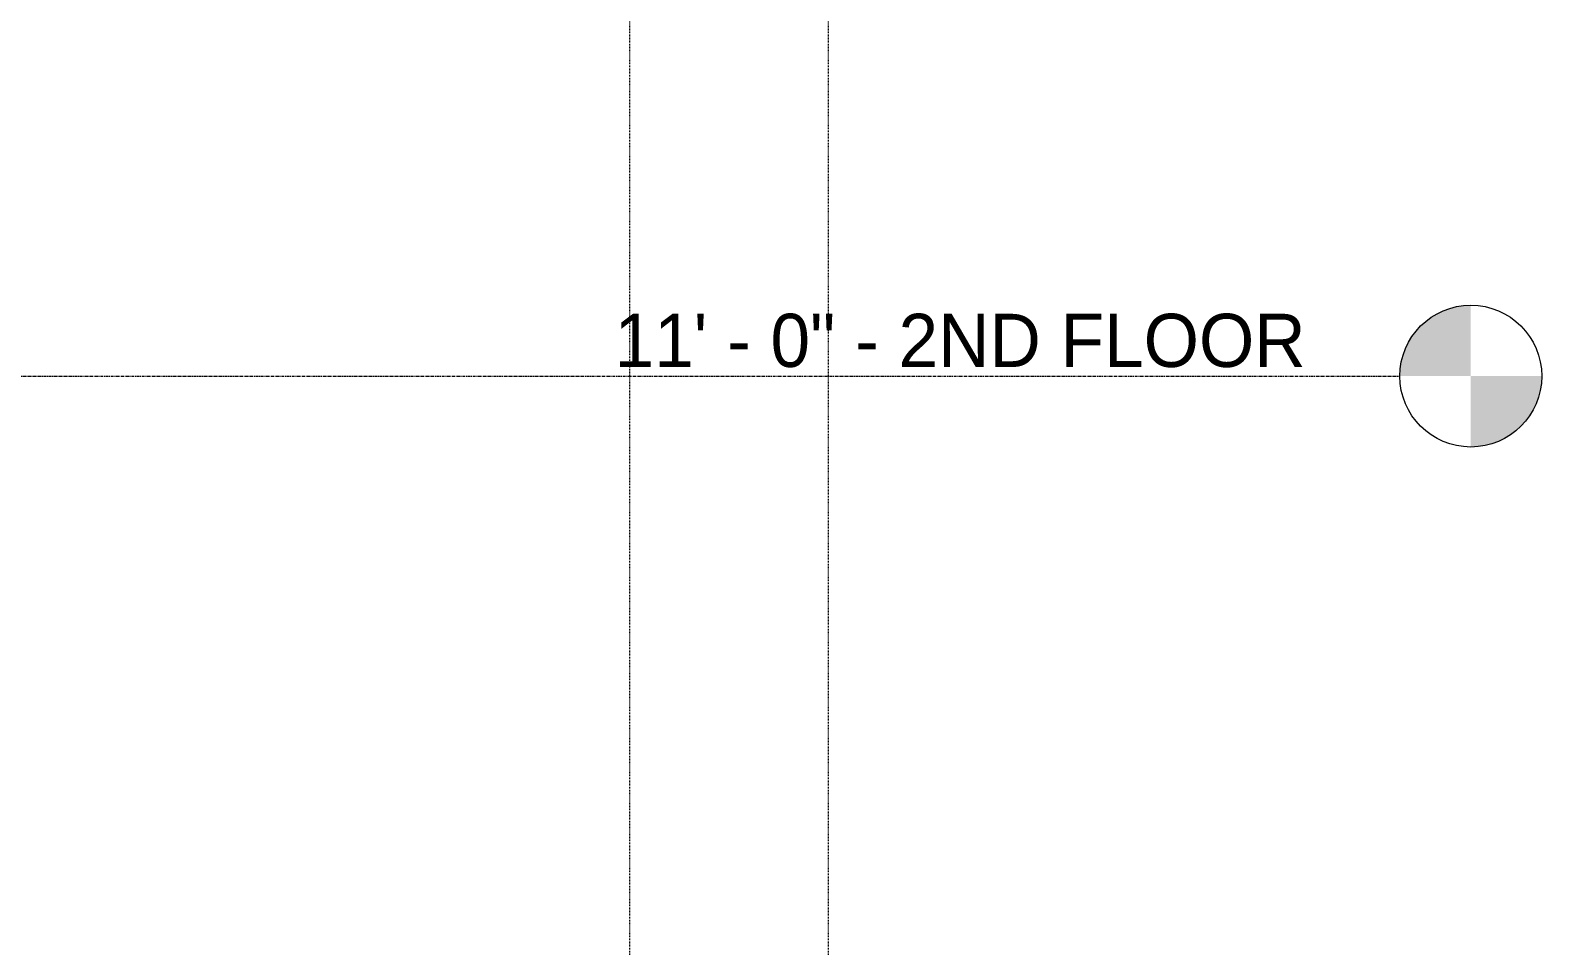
# Model space of a CAD drawing. Header units: inches. Extents: x -4169 to 1533, y -251 to 585.
# Drawn here: x 1277.6 to 1533.4, y 35.6 to 190.5 of the extents above; entities that cross this region are included whole.
import ezdxf

# ---------------------------------------------------------------- set-up
doc = ezdxf.new("R2010")
doc.units = ezdxf.units.IN
doc.header["$MEASUREMENT"] = 0
doc.linetypes.add('Aligning Line 1_8_', pattern=[0.25, 0.125, -0.125])
doc.linetypes.add('Grid Line 1_2_', pattern=[0.875, 0.5, -0.125, 0.125, -0.125])
for name, color, linetype, lineweight in [('0-2', 165, 'Continuous', 5), ('0-4', 10, 'Continuous', 5), ('A-FLOR-LEVL', 51, 'Continuous', 9), ('A-FLOR-LEVL-1', 51, 'Grid Line 1_2_', 9), ('A-FLOR-LEVL-2', 147, 'Continuous', 9), ('G-ANNO-SYMB-1', 147, 'Aligning Line 1_8_', 9)]:
    doc.layers.add(name, color=color, linetype=linetype, lineweight=lineweight)
doc.styles.add('Century Gothic', font='ufonts.com_century-gothic.ttf', dxfattribs={"height": 9})

# ---------------------------------------------------------------- blocks, each defined once
blk = doc.blocks.new('Level - Level Head - Circle-50818-BUILDING ELEVATION - SOUTH')
at = {"layer": 'A-FLOR-LEVL'}
h = blk.add_hatch(color=256, dxfattribs=at)
edge = h.paths.add_edge_path(flags=0)
edge.add_line((12570.48, 0), (12558.48, 0))
edge.add_arc((12570.48, 0), 12, 90, 180, ccw=False)
edge.add_line((12570.48, 12), (12570.48, 0))
h = blk.add_hatch(color=256, dxfattribs=at)
edge = h.paths.add_edge_path(flags=0)
edge.add_line((12570.48, -12), (12570.48, 0))
edge.add_line((12570.48, 0), (12582.48, 0))
edge.add_arc((12570.48, 0), 12, 270, 360, ccw=False)
at = {"layer": 'A-FLOR-LEVL-2'}
blk.add_circle((12570.48, 0), 12, dxfattribs=at)
blk = doc.blocks.new('CTR - 2nd Phase_rvt-2-BUILDING ELEVATION - SOUTH')
at = {"layer": 'A-FLOR-LEVL-1'}
blk.add_line((9609.49, 132), (12558.48, 132), dxfattribs=at)
at = {"layer": '0-2'}
blk.add_blockref('Level - Level Head - Circle-50818-BUILDING ELEVATION - SOUTH', (0, 132), dxfattribs=at)
at = {"layer": 'A-FLOR-LEVL', "insert": (12425.62, 142.55), "char_height": 9, "width": 147.258, "attachment_point": 1, "style": 'Century Gothic'}
blk.add_mtext('11\' - 0" - 2ND FLOOR', dxfattribs=at)
blk = doc.blocks.new('CTR - 1st Phase - Common Walls_rvt-2-BUILDING ELEVATION - SOUTH')
at = {"layer": 'A-FLOR-LEVL-1'}
blk.add_line((9609.49, 132), (12558.48, 132), dxfattribs=at)
at = {"layer": 'G-ANNO-SYMB-1'}
for p, q in [((12428.12, 526.95), (12428.12, -145.87)), ((12461.73, 526.95), (12461.73, -145.87))]:
    blk.add_line(p, q, dxfattribs=at)
at = {"layer": '0-2'}
blk.add_blockref('Level - Level Head - Circle-50818-BUILDING ELEVATION - SOUTH', (0, 132), dxfattribs=at)
at = {"layer": 'A-FLOR-LEVL', "insert": (12425.62, 142.55), "char_height": 9, "width": 147.258, "attachment_point": 1, "style": 'Century Gothic'}
blk.add_mtext('11\' - 0" - 2ND FLOOR', dxfattribs=at)

msp = doc.modelspace()

# ---------------------------------------------------------------- block references
at = {"layer": '0-4'}
for name in ['CTR - 2nd Phase_rvt-2-BUILDING ELEVATION - SOUTH', 'CTR - 1st Phase - Common Walls_rvt-2-BUILDING ELEVATION - SOUTH']:
    msp.add_blockref(name, (-11049.11, 0), dxfattribs=at)

doc.saveas('drawing.dxf')
